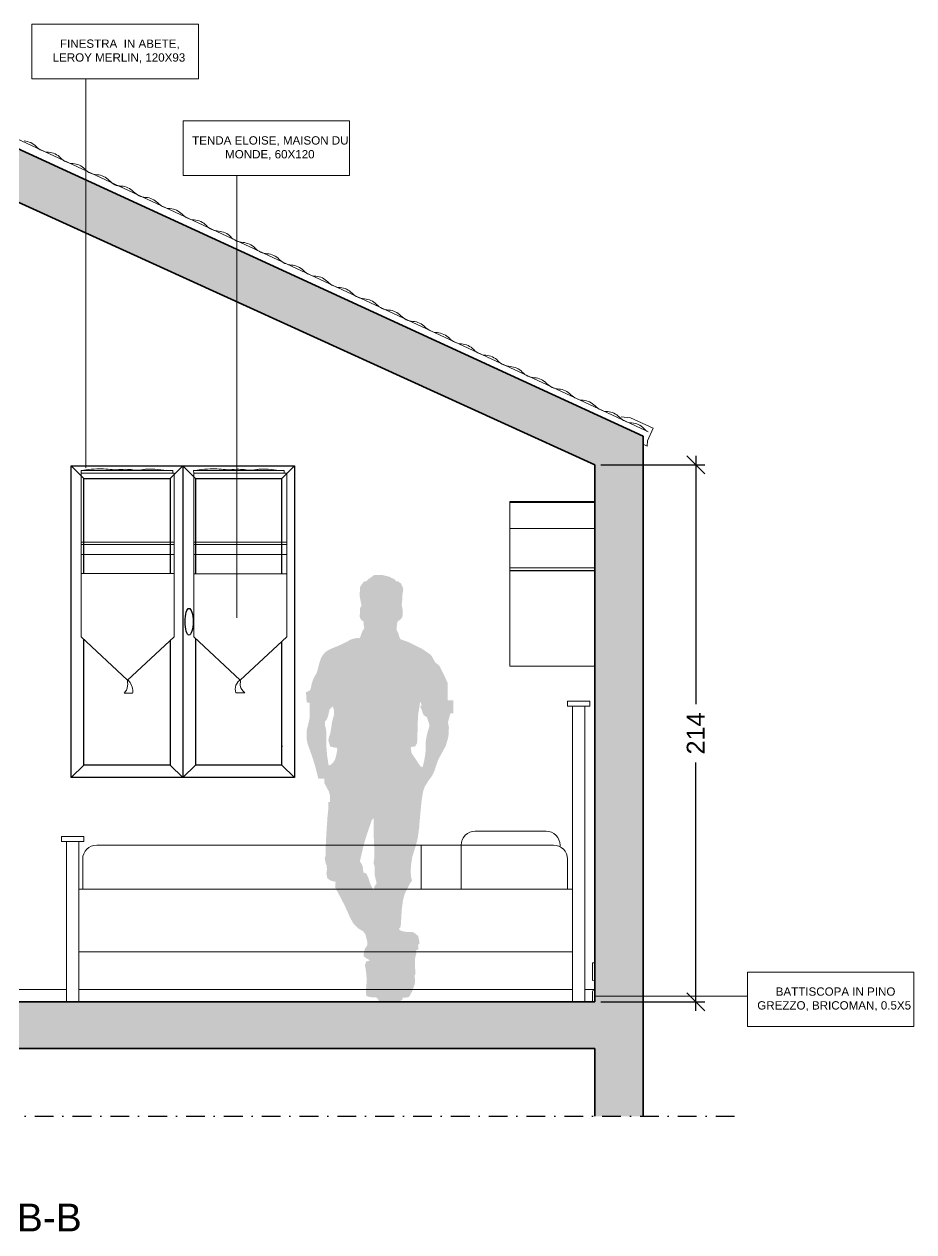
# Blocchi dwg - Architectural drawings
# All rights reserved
# Model space of a CAD drawing. Header units: inches. Extents: x -449 to 9267, y -5852 to 3388.
# Drawn here: x -199 to 156.2, y -905.6 to -423.5 of the extents above; entities that cross this region are included whole.
import ezdxf

# ---------------------------------------------------------------- set-up
doc = ezdxf.new("R2010")
doc.units = ezdxf.units.IN
doc.header["$MEASUREMENT"] = 0
doc.linetypes.add('DASHDOT', pattern=[1, 0.5, -0.25, 0, -0.25])
for name, color, linetype, lineweight in [('A-ANNO-DIMS', 3, 'Continuous', 18), ('A-ANNO-SYMB', 3, 'Continuous', 18), ('A-DETL-MBND', 3, 'Continuous', 18), ('A-ELEV-MBE1', 7, 'Continuous', 35), ('A-ELEV-MBE2', 4, 'Continuous', 25), ('A-FURN', 8, 'Continuous', 18), ('A-SECT-MCUT', 7, 'Continuous', 35), ('A-WALL-STUD', 3, 'Continuous', 18)]:
    doc.layers.add(name, color=color, linetype=linetype, lineweight=lineweight)
doc.layers.add('TRATTEGGIO', color=32, linetype='Continuous')
doc.styles.add('ARIAL', font='Arial.ttf')
doc.styles.get("Standard").update_dxf_attribs({"font": 'Arial.ttf'})
doc.dimstyles.new('TICK_36', dxfattribs={"dimtxt": 3.6, "dimasz": 3.6, "dimexe": 1.8, "dimexo": 1.2, "dimgap": 1.8, "dimtad": 0, "dimdec": 0, "dimzin": 0, "dimdsep": 46, "dimtxsty": 'ARIAL', "dimblk": 'OBLIQUE', "dimcen": 1.8, "dimdle": 1.8, "dimclrd": 256, "dimclrt": 256, "dimadec": 0, "dimazin": 0, "dimtfac": 1, "dimtdec": 0, "dimtmove": 1, "dimatfit": 3, "dimldrblk": 'OPEN90', "dimfxl": 1, "dimtfill": 1, "dimtolj": 1, "dimtzin": 0, "dimarcsym": 0})

# ---------------------------------------------------------------- blocks, each defined once
blk = doc.blocks.new('_Oblique')
at = {"color": 0, "linetype": 'ByBlock', "lineweight": -2}
blk.add_line((-0.5, -0.5), (0.5, 0.5), dxfattribs=at)
blk = doc.blocks.new('*D54')
at = {"layer": 'A-ANNO-DIMS', "lineweight": -2, "transparency": 16777216}
for p, q in [((69.12, -595.83), (69.12, -694.96)), ((69.12, -817.4), (69.12, -718.27))]:
    blk.add_line(p, q, dxfattribs=at)
at = {"layer": 'A-ANNO-DIMS', "color": 0, "lineweight": -2, "transparency": 16777216}
for p, q in [((31.27, -599.43), (72.72, -599.43)), ((31.27, -813.8), (72.72, -813.8))]:
    blk.add_line(p, q, dxfattribs=at)
at = {"layer": 'Defpoints', "color": 0, "transparency": 16777216}
for p in [(28.87, -599.43), (28.87, -813.8), (69.12, -813.8)]:
    blk.add_point(p, dxfattribs=at)
at = {"layer": 'A-ANNO-DIMS', "lineweight": -2, "transparency": 16777216, "xscale": 7.2, "yscale": 7.2, "zscale": 7.2}
for p, rotation in [((69.12, -599.43), 90), ((69.12, -813.8), 270)]:
    blk.add_blockref('_Oblique', p, dxfattribs=dict(at, rotation=rotation))
at = {"layer": 'A-ANNO-DIMS', "transparency": 16777216, "insert": (69.12, -706.62), "char_height": 7.2, "attachment_point": 5, "rotation": 90, "style": 'ARIAL', "bg_fill": 3, "box_fill_scale": 1.25, "bg_fill_color": 256, "bg_fill_true_color": 13158600, "bg_fill_transparency": 0}
blk.add_mtext('\\A1;214', dxfattribs=at)
blk = doc.blocks.new('_Open90')
at = {"color": 0, "linetype": 'ByBlock', "lineweight": -2}
for p, q in [((0, 0), (-1, 0)), ((-0.5, 0.5), (0, 0)), ((0, 0), (-0.5, -0.5))]:
    blk.add_line(p, q, dxfattribs=at)

msp = doc.modelspace()

# ---------------------------------------------------------------- hatches: boundary and pattern name
at = {"layer": 'A-ANNO-SYMB'}
h = msp.add_hatch(color=3, dxfattribs=at)
h.paths.add_polyline_path([(-31.1, -683.81), (-31.82, -682.34), (-33.21, -679.56), (-34.83, -678.31), (-36.56, -675.3), (-39.79, -673.05), (-44.61, -670.64), (-45.78, -670.07), (-47.29, -669.54), (-48.75, -669.02), (-49.24, -667.93), (-49.66, -666.46), (-50.34, -665.26), (-50.22, -663.82), (-50.15, -663.15), (-50, -662.17), (-49.58, -661.68), (-49.21, -661.53), (-48.49, -660.85), (-48.15, -660.48), (-47.89, -659.65), (-47.89, -658.97), (-47.89, -657.88), (-47.93, -657.01), (-48, -656.45), (-48.15, -655.96), (-48.29, -655.46), (-48.16, -654.47), (-48.04, -653.24), (-48.04, -652.87), (-47.92, -650.78), (-47.63, -649.56), (-47.7, -649.38), (-47.7, -649.15), (-47.59, -649.07), (-47.74, -648.81), (-47.81, -648.58), (-47.66, -648.51), (-47.89, -648.25), (-47.89, -648.02), (-48, -648.02), (-48.15, -647.83), (-48.15, -647.53), (-48.23, -647.31), (-48.38, -647.12), (-48.49, -646.85), (-48.64, -646.7), (-48.87, -646.52), (-49.13, -646.4), (-49.36, -646.21), (-49.47, -646.06), (-49.58, -645.91), (-49.7, -645.91), (-49.89, -645.91), (-50.26, -645.88), (-50.52, -645.88), (-50.74, -645.5), (-51.46, -644.86), (-51.65, -644.71), (-51.99, -644.67), (-52.44, -644.6), (-53.09, -644.04), (-54.17, -643.84), (-54.99, -643.62), (-55.86, -643.43), (-56.72, -643.32), (-58.34, -643.32), (-58.79, -643.32), (-59.55, -643.54), (-60.15, -644.07), (-60.79, -644.56), (-61.32, -644.82), (-62.44, -645.91), (-62.9, -645.91), (-63.5, -646.14), (-63.91, -646.82), (-64.48, -647.49), (-64.85, -648.25), (-64.89, -648.85), (-64.89, -649.68), (-65.04, -650.62), (-64.97, -651.97), (-64.85, -652.69), (-64.44, -654.94), (-64.29, -655.66), (-64.55, -656.15), (-64.89, -656.53), (-64.93, -657.13), (-64.89, -657.62), (-64.89, -658.59), (-65, -659.35), (-65, -660.1), (-64.85, -660.51), (-64.59, -661), (-64.33, -661.42), (-63.76, -661.68), (-63.5, -662.02), (-63.42, -662.92), (-63.39, -663.49), (-63.27, -664.24), (-63.16, -664.65), (-63.87, -665.59), (-64.97, -668.53), (-65.42, -668.53), (-66.24, -668.57), (-67.3, -668.75), (-68.8, -669.24), (-70.27, -670.11), (-71.7, -670.82), (-73.21, -671.5), (-74.6, -672.07), (-75.73, -672.52), (-76.6, -672.88), (-77.99, -673.61), (-78.85, -674.29), (-79.68, -675.23), (-80.21, -676.02), (-80.62, -676.96), (-80.77, -677.41), (-81.18, -678.73), (-81.41, -679.56), (-81.6, -680.38), (-81.97, -681.81), (-82.35, -682.75), (-82.73, -683.39), (-83.18, -684.18), (-83.4, -684.63), (-83.97, -686.1), (-84.2, -686.85), (-84.42, -688.06), (-84.76, -689.23), (-85.1, -689.53), (-85.81, -689.94), (-86.41, -690.05), (-86.38, -692.27), (-86.3, -692.84), (-86.11, -694.19), (-85.02, -694.47), (-85.02, -695.52), (-85.02, -697.77), (-84.98, -700.06), (-85.25, -701.61), (-86.15, -705.26), (-86.19, -708.98), (-85.85, -710.64), (-84.38, -714.81), (-83.4, -717.75), (-82.89, -719.34), (-81.54, -724.63), (-79.08, -724.63), (-79.08, -726.55), (-77.35, -729.75), (-76.94, -731.15), (-76.94, -732.29), (-76.94, -733.93), (-77.57, -733.93), (-77.57, -736.94), (-77.91, -740.33), (-77.99, -741.53), (-78.17, -744.13), (-78.36, -746.87), (-78.47, -749.55), (-78.59, -751.84), (-78.63, -753.57), (-78.66, -755.3), (-78.96, -756.47), (-78.59, -758.54), (-78.21, -759.29), (-78.1, -761.06), (-78.32, -762.41), (-77.99, -764.33), (-76.78, -765.31), (-74.64, -765.88), (-74.83, -768.06), (-72.68, -772.05), (-71.17, -774.98), (-69.71, -778.18), (-68.77, -780.29), (-67.49, -782.58), (-65.64, -784.43), (-63.69, -785.56), (-62.75, -786.76), (-62.07, -789.47), (-61.92, -791.01), (-62.97, -792.63), (-63.46, -794.55), (-63.39, -795.64), (-62.44, -796.32), (-61.28, -796.96), (-61.09, -797.26), (-62.44, -797.68), (-62.97, -799.07), (-62.63, -800.65), (-62.41, -802.57), (-62.26, -804.41), (-62.26, -806.18), (-62.44, -808.02), (-62.48, -810.02), (-62.37, -811.41), (-60.98, -811.86), (-60.3, -811.9), (-59.17, -811.9), (-58.57, -812.01), (-57.89, -812.35), (-57.7, -812.84), (-57.25, -813.52), (-56.27, -813.63), (-55.93, -813.67), (-54.77, -813.7), (-53.9, -813.7), (-52.89, -813.7), (-51.87, -813.74), (-50.71, -813.78), (-50.29, -813.63), (-49.09, -813.48), (-48.3, -813.14), (-48.03, -812.95), (-47.82, -812.13), (-46.3, -812.01), (-45.7, -812.01), (-45.21, -811.6), (-44.57, -810.39), (-44.12, -809.64), (-43.37, -807.57), (-42.99, -806.33), (-42.88, -805.28), (-43.14, -803.47), (-42.73, -802.27), (-42.88, -800.61), (-42.92, -800.04), (-42.99, -798.88), (-42.95, -796.73), (-42.73, -795.45), (-42.5, -794.81), (-42.39, -794.55), (-42.58, -793.72), (-42.58, -793.31), (-42.01, -792.97), (-41.67, -792.82), (-41.67, -791.69), (-41.71, -791.39), (-41.67, -790.79), (-41.3, -790.86), (-41.26, -790.37), (-41.26, -789.73), (-41.3, -789.06), (-41.56, -787.93), (-41.86, -787.29), (-42.58, -786.72), (-43.26, -786.2), (-43.97, -785.93), (-44.38, -785.9), (-44.99, -785.9), (-45.74, -785.9), (-46.72, -785.78), (-47.66, -785.63), (-48.68, -785.31), (-49.16, -784.96), (-49.31, -784.28), (-49.13, -784.28), (-48.86, -784.2), (-48.64, -783.38), (-48.56, -782.58), (-48.52, -781.91), (-48.37, -779.12), (-48.22, -776.9), (-48.07, -775.74), (-47.92, -774.57), (-47.77, -773.44), (-47.54, -772.39), (-47.02, -770.58), (-46, -768.62), (-45.02, -766.59), (-44.16, -765.43), (-44.46, -764.11), (-44.65, -762.23), (-44.61, -760.5), (-44.5, -759.07), (-44.16, -756.62), (-44.01, -755.76), (-43.18, -753.16), (-42.58, -751.35), (-41.9, -748.49), (-41.6, -746.65), (-41.3, -744.24), (-41.11, -741.79), (-40.81, -738.6), (-40.58, -736.11), (-40.28, -733.1), (-39.72, -729.79), (-39.11, -727.98), (-37.76, -725.76), (-36.03, -723.39), (-35.2, -721.55), (-33.85, -717.56), (-32.94, -715.72), (-30.65, -711.58), (-29.6, -707.85), (-29.41, -704.28), (-29.78, -702.17), (-28.81, -698.58), (-27.58, -698.58), (-27.58, -697.36), (-27.58, -696.13), (-27.58, -694.9), (-27.58, -693.37), (-29.93, -693.37), (-29.93, -690), (-29.93, -686.52)])
h.paths.add_polyline_path([(-40.88, -694.12), (-40.5, -694.49), (-40.5, -695), (-40.17, -695.32), (-40.24, -695.36), (-40.47, -695.51), (-40.65, -695.69), (-40.81, -695.92), (-40.81, -696.22), (-40.58, -696.52), (-40.28, -697.13), (-40.09, -697.62), (-39.98, -698.07), (-39.87, -698.56), (-39.49, -699.31), (-39.34, -699.54), (-38.93, -699.54), (-38.7, -699.91), (-38.33, -700.03), (-38.14, -700.03), (-37.99, -700.81), (-37.76, -701.42), (-37.42, -702.43), (-37.16, -703.6), (-37.46, -704.65), (-37.84, -705.82), (-37.99, -706.31), (-38.1, -706.84), (-38.47, -708.64), (-38.66, -710), (-38.74, -711.43), (-38.7, -712.93), (-38.78, -714.4), (-38.97, -715.75), (-39.19, -717), (-39.53, -718.5), (-39.82, -720.1), (-39.98, -719.89), (-40.7, -719.86), (-44.31, -714.44), (-44.65, -712.48), (-44.46, -711.99), (-43.07, -711.84), (-42.8, -711.65), (-42.13, -710.49), (-42.01, -708.91), (-41.94, -705.71), (-41.9, -703.86), (-41.86, -702.96), (-41.79, -700.55), (-41.56, -698.18), (-41.07, -695.28)], flags=16)
h.paths.add_polyline_path([(-75.73, -695.81), (-75.35, -697.16), (-75.2, -699.01), (-75.65, -700.4), (-76.14, -702.51), (-76.29, -703.79), (-76.82, -706.8), (-77.27, -707.93), (-77.53, -709.43), (-76.82, -711.8), (-75.28, -712.22), (-74.22, -712.29), (-73.92, -713.12), (-74.11, -713.91), (-74.45, -715.57), (-74.86, -717.03), (-75.69, -718.35), (-76.71, -719.22), (-77.38, -719.37), (-77.61, -718.27), (-77.68, -717.75), (-77.87, -716.51), (-78.06, -715.08), (-78.21, -713.46), (-78.32, -711.77), (-78.32, -710.11), (-78.29, -708.6), (-78.29, -706.27), (-78.55, -704.69), (-78.89, -703.34), (-78.85, -701.72), (-78.32, -701.31), (-77.68, -699.8), (-77.46, -698.93), (-77.05, -697.01)], flags=16)
h.paths.add_polyline_path([(-59.51, -740.44), (-59.43, -742.06), (-59.47, -744.05), (-59.4, -748.08), (-59.25, -751.65), (-59.21, -752.74), (-59.13, -755.57), (-59.32, -757.3), (-59.43, -757.79), (-59.4, -758.69), (-59.13, -759.56), (-59.02, -760.57), (-59.02, -762.23), (-59.02, -763.02), (-58.57, -765.24), (-58.34, -765.69), (-58.31, -766.55), (-58.83, -767.23), (-59.25, -768.02), (-59.32, -768.74), (-59.58, -769.23), (-60.15, -767.98), (-60.64, -766.97), (-60.86, -766.44), (-61.73, -763.85), (-62.33, -762.72), (-62.82, -762.3), (-63.5, -762.19), (-63.65, -761.14), (-63.8, -759.78), (-64.18, -758.8), (-64.74, -758.01), (-64.97, -757.71), (-64.48, -755.68), (-64.18, -754.44), (-63.61, -751.92), (-63.01, -749.66), (-62.33, -747.51), (-61.73, -745.67), (-61.39, -744.69), (-61.05, -743.75), (-60.45, -741.98), (-60.22, -741.23)], flags=16)
at = {"layer": 'A-WALL-STUD'}
h = msp.add_hatch(color=5, dxfattribs=at)
h.dxf.hatch_style = 1
h.paths.add_polyline_path([(-279.86, -458.86), (-279.87, -597.13), (-279.86, -597.13), (-279.86, -859.45), (-270.35, -859.45), (-270.35, -832.31), (28.87, -832.31), (28.87, -859.45), (48.09, -859.45), (48.09, -588), (-279.86, -437.27), (-311.19, -451.66), (-311.19, -473.12)])
h.paths.add_polyline_path([(28.87, -599.43), (28.87, -813.8), (24.32, -813.8), (-270.35, -813.8), (-270.35, -463.19)], flags=16)

# ---------------------------------------------------------------- linework, layer by layer
at = {"color": 6}
msp.add_line((-96.1, -711.51), (-96.1, -712), dxfattribs=at)
at = {"color": 0}
msp.add_line((24.32, -813.8), (24.32, -813.8), dxfattribs=at)
at = {"color": 2}
msp.add_arc((-159.73, -480.84), 7.32, 223.692, 266.5293, dxfattribs=at)
at = {"layer": 'A-ANNO-SYMB', "color": 3}
for p, q in [((-174.36, -445.29), (-174.36, -600.63)), ((-114.1, -483.91), (-114.1, -660.54))]:
    msp.add_line(p, q, dxfattribs=at)
at = {"layer": 'A-ANNO-SYMB', "color": 6}
for points in [[(-195.87, -445.29), (-129.41, -445.29), (-129.41, -423.51), (-195.87, -423.51)], [(-135.49, -483.91), (-69.04, -483.91), (-69.04, -462.13), (-135.49, -462.13)], [(89.74, -823.64), (156.19, -823.64), (156.19, -801.87), (89.74, -801.87)]]:
    msp.add_lwpolyline(points, close=True, dxfattribs=at)
at = {"layer": 'A-DETL-MBND', "color": 2}
for points in [[(48.74, -585.63), (-279.86, -433.13)], [(39.41, -580.26), (39.41, -580.26), (43.08, -580.6), (52.16, -584.81), (49.84, -589.8), (49.68, -591.94), (48.09, -591.2)]]:
    msp.add_lwpolyline(points, dxfattribs=at)
for centre, start, end in [((-199.41, -477.45), 43.692, 86.5293), ((-188.83, -467.34), 223.692, 266.5293), ((-189.71, -481.95), 43.692, 86.5293), ((-179.13, -471.84), 223.692, 266.5293), ((-180.01, -486.45), 43.692, 86.5293), ((-169.43, -476.34), 223.692, 266.5293), ((-170.31, -490.95), 43.692, 86.5293), ((-160.61, -495.45), 43.692, 86.5293), ((-150.03, -485.34), 223.692, 266.5293), ((-150.91, -499.95), 43.692, 86.5293), ((-140.33, -489.84), 223.692, 266.5293), ((-141.21, -504.45), 43.692, 86.5293), ((-130.63, -494.34), 223.692, 266.5293), ((-131.51, -508.95), 43.692, 86.5293), ((-120.93, -498.84), 223.692, 266.5293), ((-121.81, -513.46), 43.692, 86.5293), ((-111.23, -503.34), 223.692, 266.5293), ((-112.11, -517.96), 43.692, 86.5293), ((-101.53, -507.84), 223.692, 266.5293), ((-102.41, -522.46), 43.692, 86.5293), ((-91.83, -512.34), 223.692, 266.5293), ((-92.71, -526.96), 43.692, 86.5293), ((-82.13, -516.84), 223.692, 266.5293), ((-83.01, -531.46), 43.692, 86.5293), ((-72.43, -521.34), 223.692, 266.5293), ((-73.31, -535.96), 43.692, 86.5293), ((-62.73, -525.84), 223.692, 266.5293), ((-63.61, -540.46), 43.692, 86.5293), ((-53.03, -530.34), 223.692, 266.5293), ((-53.91, -544.96), 43.692, 86.5293), ((-43.33, -534.84), 223.692, 266.5293), ((-44.21, -549.46), 43.692, 86.5293), ((-33.63, -539.34), 223.692, 266.5293), ((-34.51, -553.96), 43.692, 86.5293), ((-23.93, -543.85), 223.692, 266.5293), ((-24.81, -558.46), 43.692, 86.5293), ((-14.23, -548.35), 223.692, 266.5293), ((-15.11, -562.96), 43.692, 86.5293), ((-4.53, -552.85), 223.692, 266.5293), ((-5.41, -567.46), 43.692, 86.5293), ((5.17, -557.35), 223.692, 266.5293), ((4.29, -571.96), 43.692, 86.5293), ((14.87, -561.85), 223.692, 266.5293), ((13.99, -576.46), 43.692, 86.5293), ((24.57, -566.35), 223.692, 266.5293), ((23.69, -580.96), 43.692, 86.5293), ((34.27, -570.85), 223.692, 266.5293), ((33.39, -585.46), 43.692, 86.5293), ((43.97, -575.35), 223.692, 266.5293), ((43.09, -589.96), 43.692, 86.5293)]:
    msp.add_arc(centre, 7.32, start, end, dxfattribs=at)
at = {"layer": 'A-DETL-MBND'}
msp.add_arc((53.67, -579.85), 7.32, 223.692, 240.9276, dxfattribs=at)
at = {"layer": 'A-ELEV-MBE2', "color": 6}
for p, q in [((-180.16, -599.8), (-91.1, -599.8)), ((-180.16, -724.26), (-180.16, -599.8)), ((-180.16, -599.8), (-175.16, -604.8)), ((-140.63, -604.8), (-135.63, -599.8)), ((-135.63, -599.8), (-135.63, -711.51)), ((-135.63, -599.8), (-130.63, -604.8)), ((-96.1, -604.8), (-91.1, -599.8)), ((-91.1, -599.8), (-91.1, -724.26)), ((-175.16, -604.8), (-140.63, -604.8)), ((-175.16, -642.75), (-175.16, -604.8)), ((-140.63, -604.8), (-140.63, -642.75)), ((-130.63, -604.8), (-130.63, -642.88)), ((-130.63, -604.8), (-96.1, -604.8)), ((-96.1, -642.88), (-96.1, -604.8)), ((-175.16, -719.26), (-175.16, -669.06)), ((-140.63, -669.53), (-140.63, -719.26)), ((-130.63, -668.69), (-130.63, -711.51)), ((-96.1, -719.26), (-96.1, -669.9)), ((-135.63, -711.51), (-135.63, -724.26)), ((-130.63, -711.51), (-130.63, -719.26)), ((-180.16, -724.26), (-175.16, -719.26)), ((-140.63, -719.26), (-175.16, -719.26)), ((-135.63, -724.26), (-140.63, -719.26)), ((-135.63, -724.26), (-130.63, -719.26)), ((-96.1, -719.26), (-130.63, -719.26)), ((-91.1, -724.26), (-96.1, -719.26)), ((-91.1, -724.26), (-180.16, -724.26))]:
    msp.add_line(p, q, dxfattribs=at)
msp.add_ellipse((-133.13, -662.03), major_axis=(0, -5.34), ratio=0.3, dxfattribs=at)
at = {"layer": 'A-FURN', "color": 252}
for p, q in [((-5.13, -613.99), (-5.13, -679.81)), ((-176.22, -630.23), (-139.07, -630.23)), ((-139.07, -631.23), (-176.22, -631.23)), ((-131.29, -630.23), (-94.14, -630.23)), ((-94.14, -631.23), (-131.29, -631.23)), ((-176.22, -635.23), (-139.07, -635.23)), ((-131.29, -635.23), (-94.14, -635.23)), ((-176.22, -668.07), (-157.65, -685.41)), ((-157.65, -685.41), (-139.07, -668.07)), ((-112.72, -685.41), (-131.29, -668.07)), ((-112.72, -685.41), (-94.14, -668.07)), ((-159.09, -690.58), (-155.68, -690.58)), ((-114.41, -690.35), (-110.9, -690.35)), ((19.88, -773.8), (19.88, -695.8)), ((24.88, -695.8), (24.88, -813.8)), ((-18.92, -745.63), (9.38, -745.63)), ((-182.12, -749.8), (-182.12, -813.8)), ((-177.12, -773.8), (-177.12, -749.8)), ((-40.45, -751.21), (-170.02, -751.21)), ((-40.45, -751.21), (-24.5, -751.21)), ((-40.45, -751.21), (-40.45, -768.8)), ((12.33, -751.21), (-27.41, -751.21)), ((-24.5, -751.21), (-24.5, -768.8)), ((14.97, -751.21), (14.97, -751.87)), ((-175.6, -756.79), (-175.6, -768.8)), ((17.92, -768.8), (17.92, -756.79)), ((-177.12, -768.8), (19.88, -768.8)), ((-177.12, -813.8), (-177.12, -773.8)), ((19.88, -813.8), (19.88, -773.8)), ((19.88, -793.8), (-177.12, -793.8)), ((-226.46, -808.8), (-182.12, -808.8)), ((-177.12, -808.8), (19.32, -808.8)), ((19.32, -808.8), (19.88, -808.8)), ((24.88, -808.8), (28.87, -808.8)), ((27.87, -813.8), (27.87, -809.64))]:
    msp.add_line(p, q, dxfattribs=at)
at = {"layer": 'A-FURN', "color": 6}
for p, q in [((28.87, -798.16), (27.87, -798.16)), ((27.87, -798.16), (27.87, -805.17)), ((27.87, -805.17), (28.87, -805.16))]:
    msp.add_line(p, q, dxfattribs=at)
at = {"layer": 'A-FURN', "color": 252}
for points in [[(-176.25, -601.73), (-139.61, -601.73), (-139.61, -602.73), (-176.22, -602.73), (-176.25, -601.73)], [(-131.32, -601.73), (-95.18, -601.73), (-95.18, -602.73), (-131.29, -602.73), (-131.32, -601.73)], [(-176.22, -653.07), (-176.22, -602.73), (-139.07, -602.73), (-139.07, -653.07)], [(-131.29, -653.07), (-131.29, -602.73), (-94.14, -602.73), (-94.14, -653.07)], [(-176.22, -668.07), (-176.22, -642.75), (-139.07, -642.75), (-139.07, -668.07)], [(-131.29, -668.07), (-131.29, -642.88), (-94.14, -642.88), (-94.14, -668.07)], [(26.88, -693.8), (26.88, -695.8), (17.88, -695.8), (17.88, -693.8), (26.88, -693.8)], [(-175.12, -749.8), (-184.12, -749.8), (-184.12, -747.8), (-175.12, -747.8), (-175.12, -749.8)]]:
    msp.add_lwpolyline(points, dxfattribs=at)
for centre, radius, start, end in [((-18.92, -751.21), 5.58, 90, 180), ((9.38, -751.21), 5.58, 0, 90), ((-170.02, -756.79), 5.58, 90, 180), ((12.33, -756.79), 5.58, 0, 90), ((28.87, -809.81), 1.01, 90, 170.2405)]:
    msp.add_arc(centre, radius, start, end, dxfattribs=at)
for points in [[(-175.16, -601.73), (-174.34, -601.73), (-175.16, -601.73), (-169.95, -601.04), (-165.42, -601.19), (-162.17, -601.36), (-158.47, -601.19), (-155.59, -601.4), (-152.18, -601.45), (-150.48, -601.19), (-145.55, -601.31), (-140.75, -601.73)], [(-129.96, -601.73), (-129.14, -601.73), (-129.96, -601.73), (-124.74, -601.03), (-120.22, -601.19), (-116.97, -601.36), (-113.26, -601.18), (-110.39, -601.4), (-106.97, -601.45), (-105.28, -601.18), (-100.35, -601.3), (-96.05, -601.73)], [(-155.68, -690.58), (-155.68, -688.65), (-157.65, -685.41), (-157.65, -687.63), (-159.09, -690.58)], [(-114.41, -690.35), (-114.41, -687.35), (-112.72, -685.41), (-112.72, -687.43), (-110.9, -690.35)]]:
    msp.add_spline(points, degree=3, dxfattribs=at)
at = {"layer": 'A-SECT-MCUT', "color": 1}
for p, q in [((48.09, -859.45), (48.09, -588)), ((-270.35, -813.8), (24.32, -813.8)), ((24.32, -813.8), (28.87, -813.8)), ((-270.35, -832.31), (28.87, -832.31))]:
    msp.add_line(p, q, dxfattribs=at)
for points in [[(48.09, -588), (-279.86, -437.27)], [(28.87, -599.43), (-270.36, -463.19)], [(28.87, -599.43), (28.87, -813.8)], [(28.87, -832.31), (28.87, -859.43)]]:
    msp.add_lwpolyline(points, dxfattribs=at)
at = {"layer": 'TRATTEGGIO', "color": 4, "linetype": 'DASHDOT', "ltscale": 15}
msp.add_line((-330.62, -859.45), (85.84, -859.45), dxfattribs=at)

# ---------------------------------------------------------------- texts
at = {"layer": 'A-ANNO-SYMB', "color": 3, "char_height": 3.3105, "attachment_point": 1}
for s, insert in [('\\pi7.96404;{\\C256;FINESTRA  IN ABETE, \\P\\pi5.02843;LEROY MERLIN, 120X93}', (-192.63, -429.64)), ('\\pi0.33145;{\\C256;TENDA ELOISE, MAISON DU \\P\\pi13.49654;MONDE, 60X120}', (-132.25, -468.26)), ('\\pi8.07695;{\\C256;BATTISCOPA IN PINO \\P\\pi0.71534;GREZZO, BRICOMAN, 0.5X5}', (92.97, -807.99))]:
    msp.add_mtext_dynamic_manual_height_columns(s, width=62.0849, gutter_width=1, heights=[0], dxfattribs=dict(at, insert=insert))
at = {"layer": 'A-ELEV-MBE1', "insert": (-274.36, -894.28), "char_height": 11.1187, "attachment_point": 1, "style": 'ARIAL'}
msp.add_mtext_dynamic_manual_height_columns('SEZIONE B-B', width=404.3209, gutter_width=9, heights=[0], dxfattribs=at)

# ---------------------------------------------------------------- next in the draw order: dimensions: what is measured, and where the dimension line sits
at = {"layer": 'A-ANNO-DIMS', "color": 3}
dim = msp.add_linear_dim(base=(69.12, -813.8), p1=(28.87, -599.43), p2=(28.87, -813.8), angle=90, dimstyle='TICK_36', override={"dimscale": 2}, dxfattribs=at)
dim.commit()
dim.dimension.update_dxf_attribs({"geometry": '*D54', "text_midpoint": (69.12, -706.62)})

# ---------------------------------------------------------------- next in the draw order: linework, layer by layer
at = {"layer": 'A-ANNO-SYMB', "color": 3}
msp.add_line((28.87, -811.49), (89.74, -811.49), dxfattribs=at)
at = {"layer": 'A-FURN', "color": 252}
for p, q in [((-5.13, -613.99), (28.87, -613.99)), ((-5.13, -614.49), (28.87, -614.49)), ((28.87, -613.99), (28.87, -679.81)), ((-5.13, -624.76), (28.87, -624.76)), ((-5.13, -640.56), (28.87, -640.56)), ((-5.13, -641.57), (28.87, -641.57)), ((-5.13, -641.73), (28.87, -641.73)), ((-5.13, -679.81), (28.87, -679.81))]:
    msp.add_line(p, q, dxfattribs=at)

doc.saveas('drawing.dxf')
